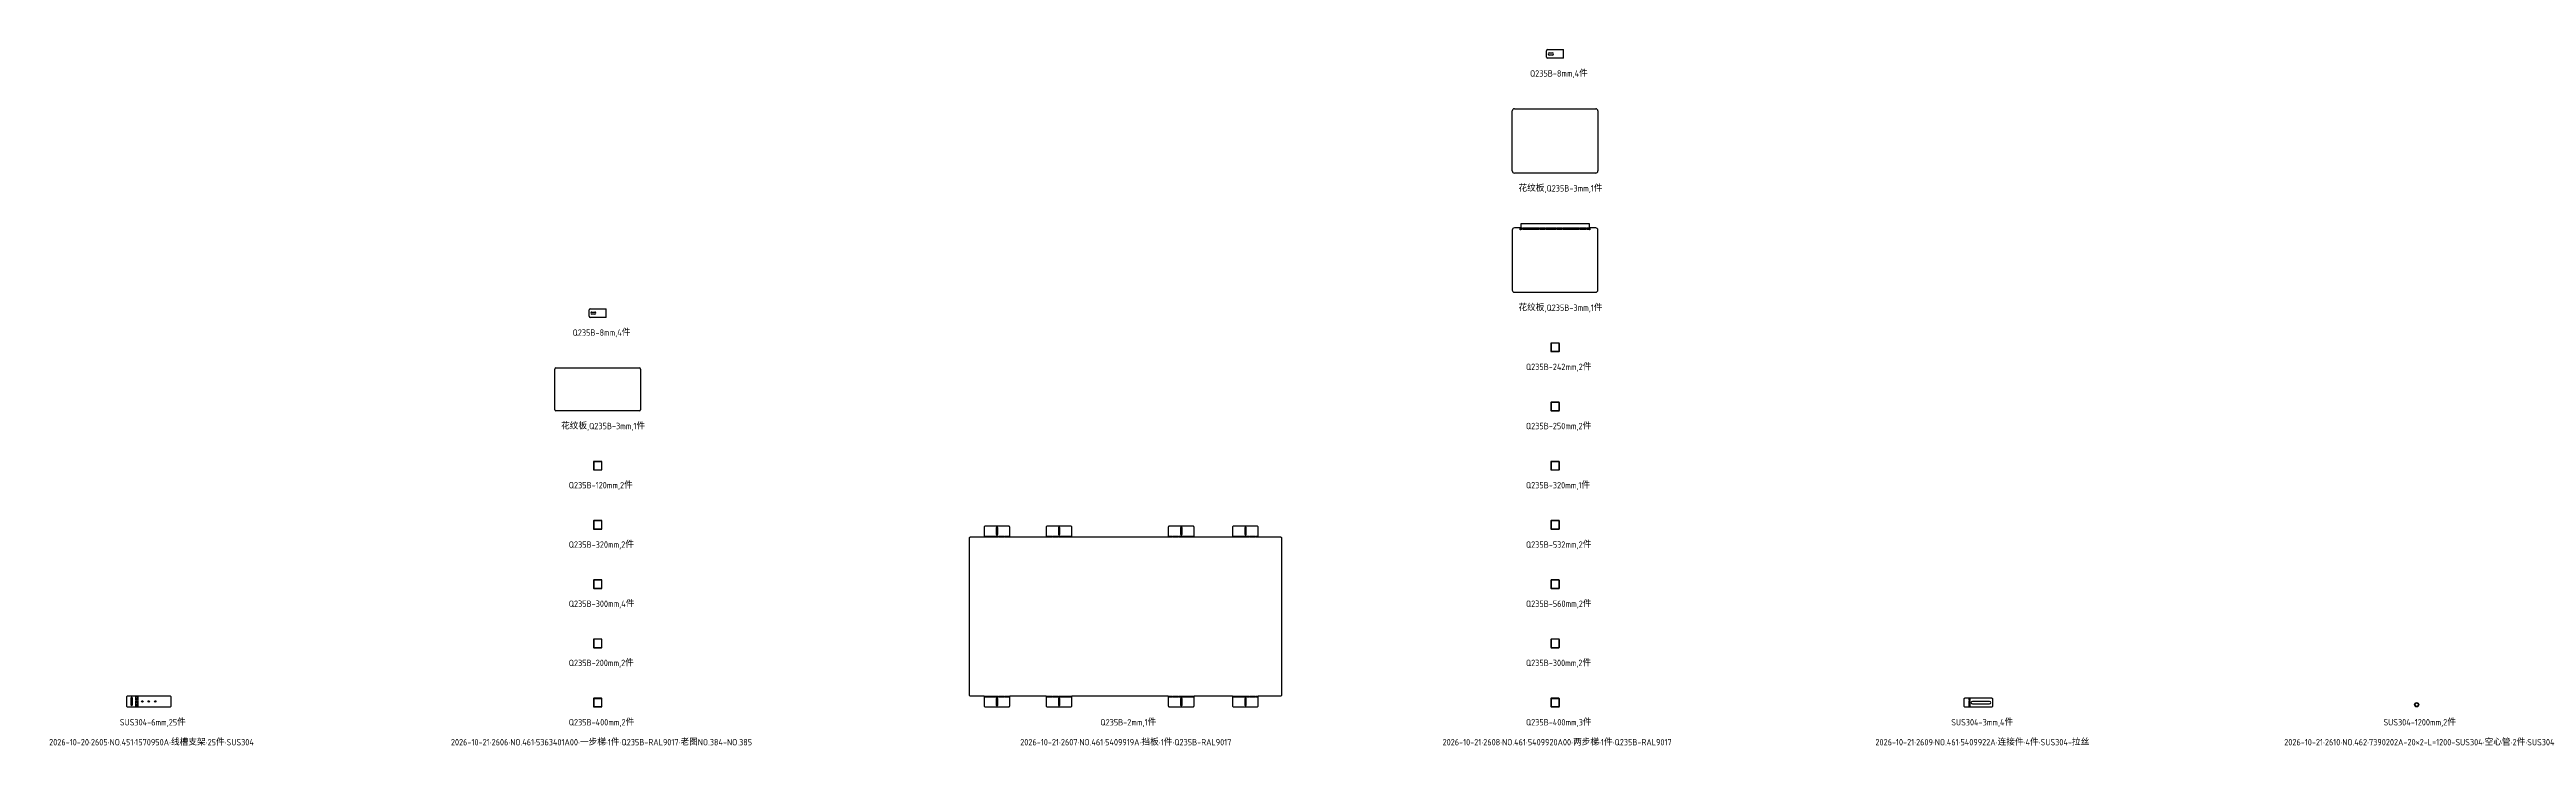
# Model space of a CAD drawing. Header units: inches. Extents: x -1146 to 24205, y 26431 to 29677.
# Drawn here: x -1146 to 10413, y 26431 to 29677 of the extents above; entities that cross this region are included whole.
import ezdxf

# ---------------------------------------------------------------- set-up
doc = ezdxf.new("R2010")
doc.units = ezdxf.units.IN
doc.header["$LTSCALE"] = 0.194989
doc.linetypes.add('CENTER', pattern=[50.8, 31.75, -6.35, 6.35, -6.35])
doc.layers.add('可见 (ISO)', color=7, linetype='Continuous', lineweight=25)
doc.layers.add('折弯线', color=1, linetype='CENTER')
doc.styles.add('Z-English', font='gbenor.shx', dxfattribs={"height": 10, "bigfont": 'hztxt.shx'})

msp = doc.modelspace()

# ---------------------------------------------------------------- linework, layer by layer
at = {"layer": '可见 (ISO)'}
for p, q in [((5840, 29642), (5840, 29672)), ((5845, 29677), (5920, 29677)), ((5920, 29637), (5845, 29637)), ((5853, 29662), (5867, 29662)), ((5867, 29652), (5853, 29652)), ((5920, 29637), (5920, 29677)), ((5680, 29111), (5680, 29391)), ((5690, 29401), (6070, 29401)), ((6080, 29391), (6080, 29111)), ((6070, 29101), (5690, 29101)), ((1372, 28433), (1372, 28463)), ((1377, 28468), (1452, 28468)), ((1385, 28453), (1399, 28453)), ((1399, 28443), (1385, 28443)), ((1452, 28428), (1452, 28468)), ((1452, 28428), (1377, 28428)), ((1212, 27997), (1212, 28187)), ((1217, 28192), (1607, 28192)), ((1612, 28187), (1612, 27997)), ((1607, 27992), (1217, 27992))]:
    msp.add_line(p, q, dxfattribs=at)
for points in [[(5680, 28555, 0.414214), (5690, 28545), (6070, 28545, 0.414214), (6080, 28555), (6080, 28835, 0.414214), (6070, 28845), (6043, 28845), (6043, 28837), (6040, 28837), (6040, 28865), (5720, 28865), (5720, 28837), (5717, 28837), (5717, 28845), (5690, 28845, 0.414214), (5680, 28835)], [(5860, 28271, 0.414214), (5863, 28268), (5898, 28268, 0.414214), (5900, 28271), (5900, 28306, 0.414214), (5898, 28308), (5863, 28308, 0.414214), (5860, 28306)], [(5862, 28271, 0.414214), (5863, 28270), (5898, 28270, 0.414214), (5899, 28271), (5899, 28306, 0.414214), (5898, 28307), (5863, 28307, 0.414214), (5862, 28306)], [(5860, 27994, 0.414214), (5863, 27992), (5898, 27992, 0.414214), (5900, 27994), (5900, 28030, 0.414214), (5898, 28032), (5863, 28032, 0.414214), (5860, 28030)], [(5862, 27994, 0.414214), (5863, 27994), (5898, 27994, 0.414214), (5899, 27994), (5899, 28030, 0.414214), (5898, 28031), (5863, 28031, 0.414214), (5862, 28030)], [(1392, 27718, 0.414214), (1395, 27716), (1430, 27716, 0.414214), (1432, 27718), (1432, 27754, 0.414214), (1430, 27756), (1395, 27756, 0.414214), (1392, 27754)], [(1394, 27718, 0.414214), (1395, 27717), (1430, 27717, 0.414214), (1431, 27718), (1431, 27754, 0.414214), (1430, 27754), (1395, 27754, 0.414214), (1394, 27754)], [(5860, 27718, 0.414214), (5863, 27716), (5898, 27716, 0.414214), (5900, 27718), (5900, 27754, 0.414214), (5898, 27756), (5863, 27756, 0.414214), (5860, 27754)], [(5862, 27718, 0.414214), (5863, 27717), (5898, 27717, 0.414214), (5899, 27718), (5899, 27754, 0.414214), (5898, 27754), (5863, 27754, 0.414214), (5862, 27754)], [(1392, 27442, 0.414214), (1395, 27440), (1430, 27440, 0.414214), (1432, 27442), (1432, 27477, 0.414214), (1430, 27480), (1395, 27480, 0.414214), (1392, 27477)], [(1394, 27442, 0.414214), (1395, 27441), (1430, 27441, 0.414214), (1431, 27442), (1431, 27477, 0.414214), (1430, 27478), (1395, 27478, 0.414214), (1394, 27477)], [(3145, 26667, 0.414214), (3150, 26662), (3215, 26662), (3215, 26616, 0.414214), (3220, 26611), (3330, 26611, 0.414214), (3335, 26616), (3335, 26662), (3505, 26662), (3505, 26616, 0.414214), (3510, 26611), (3620, 26611, 0.414214), (3625, 26616), (3625, 26662), (4075, 26662), (4075, 26616, 0.414214), (4080, 26611), (4190, 26611, 0.414214), (4195, 26616), (4195, 26662), (4375, 26662), (4375, 26616, 0.414214), (4380, 26611), (4490, 26611, 0.414214), (4495, 26616), (4495, 26662), (4600, 26662, 0.414214), (4605, 26667), (4605, 27397, 0.414214), (4600, 27402), (4495, 27402), (4495, 27449, 0.414214), (4490, 27454), (4380, 27454, 0.414214), (4375, 27449), (4375, 27402), (4195, 27402), (4195, 27449, 0.414214), (4190, 27454), (4080, 27454, 0.414214), (4075, 27449), (4075, 27402), (3625, 27402), (3625, 27449, 0.414214), (3620, 27454), (3510, 27454, 0.414214), (3505, 27449), (3505, 27402), (3335, 27402), (3335, 27449, 0.414214), (3330, 27454), (3220, 27454, 0.414214), (3215, 27449), (3215, 27402), (3150, 27402, 0.414214), (3145, 27397)], [(3279, 27416), (3279, 27446, 1), (3272, 27446), (3272, 27416, 1)], [(3569, 27416), (3569, 27446, 1), (3562, 27446), (3562, 27416, 1)], [(4139, 27416), (4139, 27446, 1), (4132, 27446), (4132, 27416, 1)], [(4439, 27416), (4439, 27446, 1), (4432, 27446), (4432, 27416, 1)], [(5860, 27442, 0.414214), (5863, 27440), (5898, 27440, 0.414214), (5900, 27442), (5900, 27477, 0.414214), (5898, 27480), (5863, 27480, 0.414214), (5860, 27477)], [(5862, 27442, 0.414214), (5863, 27441), (5898, 27441, 0.414214), (5899, 27442), (5899, 27477, 0.414214), (5898, 27478), (5863, 27478, 0.414214), (5862, 27477)], [(1392, 27166, 0.414214), (1395, 27163), (1430, 27163, 0.414214), (1432, 27166), (1432, 27201, 0.414214), (1430, 27203), (1395, 27203, 0.414214), (1392, 27201)], [(1394, 27166, 0.414214), (1395, 27165), (1430, 27165, 0.414214), (1431, 27166), (1431, 27201, 0.414214), (1430, 27202), (1395, 27202, 0.414214), (1394, 27201)], [(5860, 27166, 0.414214), (5863, 27163), (5898, 27163, 0.414214), (5900, 27166), (5900, 27201, 0.414214), (5898, 27203), (5863, 27203, 0.414214), (5860, 27201)], [(5862, 27166, 0.414214), (5863, 27165), (5898, 27165, 0.414214), (5899, 27166), (5899, 27201, 0.414214), (5898, 27202), (5863, 27202, 0.414214), (5862, 27201)], [(1392, 26889, 0.414214), (1395, 26887), (1430, 26887, 0.414214), (1432, 26889), (1432, 26925, 0.414214), (1430, 26927), (1395, 26927, 0.414214), (1392, 26925)], [(1394, 26889, 0.414214), (1395, 26888), (1430, 26888, 0.414214), (1431, 26889), (1431, 26925, 0.414214), (1430, 26926), (1395, 26926, 0.414214), (1394, 26925)], [(5860, 26889, 0.414214), (5863, 26887), (5898, 26887, 0.414214), (5900, 26889), (5900, 26925, 0.414214), (5898, 26927), (5863, 26927, 0.414214), (5860, 26925)], [(5862, 26889, 0.414214), (5863, 26888), (5898, 26888, 0.414214), (5899, 26889), (5899, 26925, 0.414214), (5898, 26926), (5863, 26926, 0.414214), (5862, 26925)], [(-787, 26616, 0.414214), (-782, 26611), (-583, 26611, 0.414214), (-578, 26616), (-578, 26656, 0.414214), (-583, 26661), (-782, 26661, 0.414214), (-787, 26656)], [(-759, 26621), (-759, 26651, 1), (-767, 26651), (-767, 26621, 1)], [(1392, 26613, 0.414214), (1395, 26611), (1430, 26611, 0.414214), (1432, 26613), (1432, 26648, 0.414214), (1430, 26651), (1395, 26651, 0.414214), (1392, 26648)], [(1394, 26613, 0.414214), (1395, 26612), (1430, 26612, 0.414214), (1431, 26613), (1431, 26648, 0.414214), (1430, 26649), (1395, 26649, 0.414214), (1394, 26648)], [(3272, 26649), (3272, 26619, 1), (3279, 26619), (3279, 26649, 1)], [(3562, 26649), (3562, 26619, 1), (3569, 26619), (3569, 26649, 1)], [(4132, 26649), (4132, 26619, 1), (4139, 26619), (4139, 26649, 1)], [(4432, 26649), (4432, 26619, 1), (4439, 26619), (4439, 26649, 1)], [(5860, 26613, 0.414214), (5863, 26611), (5898, 26611, 0.414214), (5900, 26613), (5900, 26648, 0.414214), (5898, 26651), (5863, 26651, 0.414214), (5860, 26648)], [(5862, 26613, 0.414214), (5863, 26612), (5898, 26612, 0.414214), (5899, 26613), (5899, 26648, 0.414214), (5898, 26649), (5863, 26649, 0.414214), (5862, 26648)], [(7788, 26616, 0.414214), (7793, 26611), (7918, 26611, 0.414214), (7923, 26616), (7923, 26646, 0.414214), (7918, 26651), (7793, 26651, 0.414214), (7788, 26646)], [(7828, 26625), (7908, 26625, 1), (7908, 26636), (7828, 26636, 1)]]:
    msp.add_lwpolyline(points, format="xyb", close=True, dxfattribs=at)
for centre, radius in [((-713, 26636), 3.32), ((-683, 26636), 3.32), ((-653, 26636), 3.32), ((9901, 26621), 10), ((9901, 26621), 8)]:
    msp.add_circle(centre, radius, dxfattribs=at)
for centre, radius, start, end in [((5845, 29672), 5, 90, 180), ((5845, 29642), 5, 180, -90), ((5853, 29657), 5, 90, -90), ((5867, 29657), 5, -90, 90), ((5690, 29391), 10, 90, 180), ((6070, 29391), 10, 0, 90), ((5690, 29111), 10, 180, -90), ((6070, 29111), 10, -90, 0), ((1377, 28463), 5, 90, 180), ((1385, 28448), 5, 90, -90), ((1399, 28448), 5, -90, 90), ((1377, 28433), 5, 180, -90), ((1217, 28187), 5, 90, 180), ((1607, 28187), 5, 0, 90), ((1217, 27997), 5, 180, -90), ((1607, 27997), 5, -90, 0)]:
    msp.add_arc(centre, radius, start, end, dxfattribs=at)
at = {"layer": '折弯线', "color": 5, "linetype": 'CENTER'}
for points in [[(5720, 28845), (6040, 28845)], [(5720, 28840), (6040, 28840)], [(3215, 27407), (3335, 27407)], [(3215, 27404), (3335, 27404)], [(3505, 27407), (3625, 27407)], [(3505, 27404), (3625, 27404)], [(4075, 27407), (4195, 27407)], [(4075, 27404), (4195, 27404)], [(4375, 27407), (4495, 27407)], [(4375, 27404), (4495, 27404)], [(-743, 26611), (-743, 26661)], [(-732, 26611), (-732, 26661)], [(3215, 26661), (3335, 26661)], [(3215, 26657), (3335, 26657)], [(3505, 26661), (3625, 26661)], [(3505, 26657), (3625, 26657)], [(4075, 26661), (4195, 26661)], [(4075, 26657), (4195, 26657)], [(4375, 26661), (4495, 26661)], [(4375, 26657), (4495, 26657)], [(7813, 26611), (7813, 26651)], [(7818, 26611), (7818, 26651)]]:
    msp.add_lwpolyline(points, dxfattribs=at)
at = {"layer": '折弯线', "color": 1, "linetype": 'CENTER', "ltscale": 0.5}
for points in [[(5720, 28842), (6040, 28842)], [(3215, 27405), (3335, 27405)], [(3505, 27405), (3625, 27405)], [(4075, 27405), (4195, 27405)], [(4375, 27405), (4495, 27405)], [(-737, 26611), (-737, 26661)], [(3215, 26659), (3335, 26659)], [(3505, 26659), (3625, 26659)], [(4075, 26659), (4195, 26659)], [(4375, 26659), (4495, 26659)], [(7816, 26611), (7816, 26651)]]:
    msp.add_lwpolyline(points, dxfattribs=at)

# ---------------------------------------------------------------- texts
at = {"color": 3, "style": 'Z-English'}
for s, p in [('Q235B-8mm,4件', (5763, 29551)), ('花纹板,Q235B-3mm,1件', (5709, 29015)), ('花纹板,Q235B-3mm,1件', (5709, 28458)), ('Q235B-8mm,4件', (1295, 28342)), ('Q235B-242mm,2件', (5744, 28182)), ('花纹板,Q235B-3mm,1件', (1241, 27906)), ('Q235B-250mm,2件', (5744, 27906)), ('Q235B-120mm,2件', (1277, 27630)), ('Q235B-320mm,1件', (5744, 27630)), ('Q235B-320mm,2件', (1277, 27353)), ('Q235B-532mm,2件', (5744, 27353)), ('Q235B-300mm,4件', (1277, 27077)), ('Q235B-560mm,2件', (5744, 27077)), ('Q235B-200mm,2件', (1277, 26801)), ('Q235B-300mm,2件', (5744, 26801)), ('SUS304-6mm,25件', (-818, 26524)), ('Q235B-400mm,2件', (1277, 26524)), ('Q235B-2mm,1件', (3758, 26524)), ('Q235B-400mm,3件', (5744, 26524)), ('SUS304-3mm,4件', (7729, 26524)), ('SUS304-1200mm,2件', (9746, 26524))]:
    msp.add_text(s, height=30, dxfattribs=at).set_placement(p)
at = {"color": 2, "style": 'Z-English'}
for s, p in [('2026-10-20·2605·NO.451·1570950A·线槽支架·25件·SUS304', (-1148, 26431)), ('2026-10-21·2606·NO.461·5363401A00·一步梯·1件·Q235B-RAL9017·老图NO.384-NO.385', (727, 26431)), ('2026-10-21·2607·NO.461·5409919A·挡板·1件·Q235B-RAL9017', (3384, 26431)), ('2026-10-21·2608·NO.461·5409920A00·两步梯·1件·Q235B-RAL9017', (5355, 26431)), ('2026-10-21·2609·NO.461·5409922A·连接件·4件·SUS304-拉丝', (7375, 26431)), ('2026-10-21·2610·NO.462·7390202A-20×2-L=1200-SUS304·空心管·2件·SUS304', (9283, 26431))]:
    msp.add_text(s, height=30, dxfattribs=at).set_placement(p)

doc.saveas('drawing.dxf')
